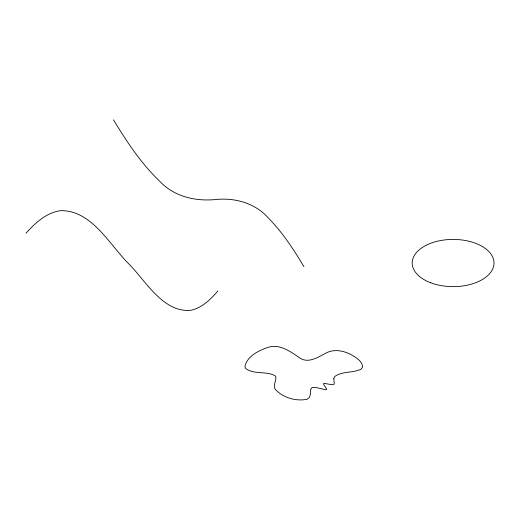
<?xml version="1.0" encoding="UTF-8"?>
<svg xmlns="http://www.w3.org/2000/svg" width="520" height="520" viewBox="0 0 520 520"><rect width="100%" height="100%" fill="white"/><g stroke="black" fill="none" stroke-linecap="round" stroke-linejoin="round"><path stroke-width="0.78" d="M217.906 290.901C210.815 299.202 202.449 307.483 191.522 310.18C163.319 313.579 145.47 280.312 128.251 263.322C109.317 244.238 91.176 209.833 60.495 210.685C46.286 212.661 35.217 223.015 26 233.253M113.51 119.88C126.893 141.804 141.141 163.644 159.887 181.422C174.33 196.814 195.93 201.604 216.294 199.472C235.424 197.581 255.431 203.359 268.418 218.056C282.555 232.427 293.611 249.457 303.927 266.675M333.801 378.671L334.256 383.325L333.729 384.495L332.026 384.728L323.765 383.279L323.674 384.378L326.593 388.999L326.619 389.551L326.034 389.831L315.231 387.341L312.052 387.517L310.628 389.532L310.336 394.297L309.569 397.287L307.06 399.295C295.861 401.505 282.529 397.748 275.022 388.954C272.922 384.943 276.347 380.965 275.873 376.909L275.151 375.772C266.149 370.76 254.124 374.803 245.694 368.518L244.914 366.6C247.026 356.207 258.518 350.656 267.748 347.445C278.98 343.597 289.432 350.876 298.298 356.909C308.081 364.988 318.675 356.486 327.802 352.203C335.589 348.959 344.351 351.084 351.559 354.835C356.083 357.701 362.076 360.932 362.668 366.853L361.173 369.109C352.982 373.25 342.693 370.981 334.99 376.324L333.801 378.671M430.307 282.627A40.892 23.608 0 0 0 493.909 264.635A40.892 23.608 0 0 0 435.116 241.826A40.892 23.608 0 0 0 430.307 282.627"/></g></svg>
